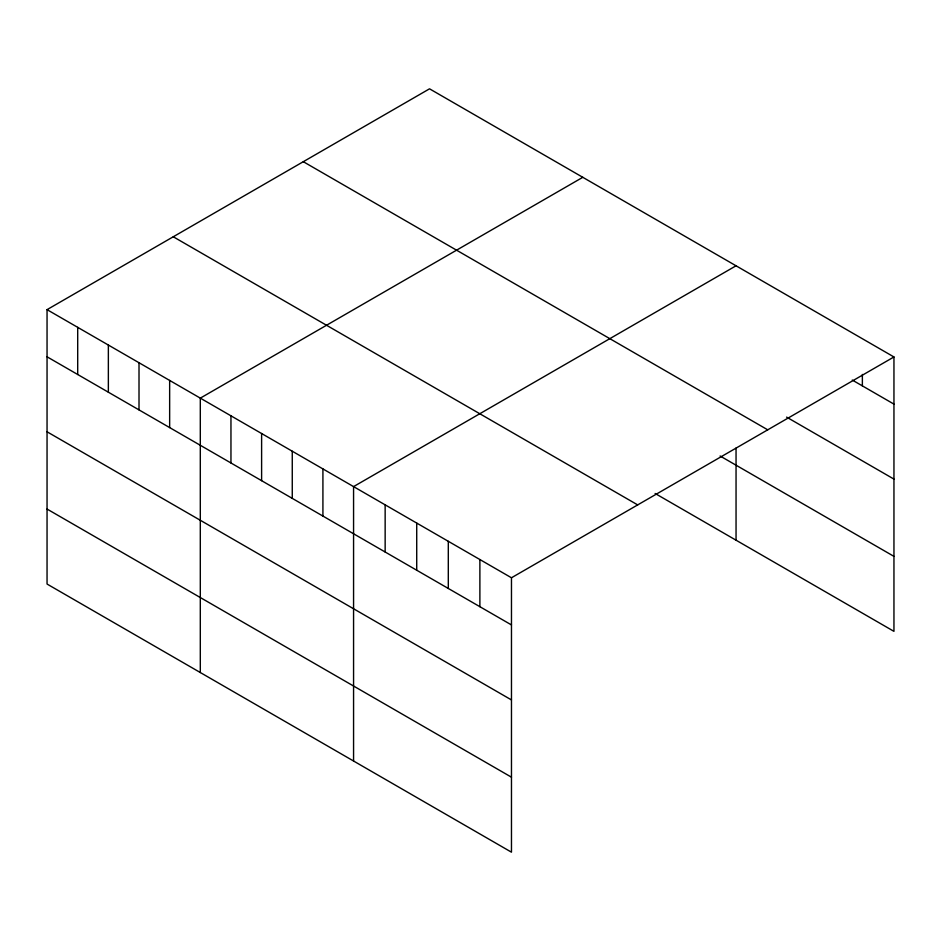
<?xml version="1.0" encoding="UTF-8"?>
<svg xmlns="http://www.w3.org/2000/svg" width="941" height="941" viewBox="0 0 941 941"><rect width="100%" height="100%" fill="white"/><g stroke="black" fill="none" stroke-linecap="round" stroke-linejoin="round"><path stroke-width="1.41" d="M47.05 309.648L511.469 577.774L511.469 852.181L47.05 584.043L47.05 309.648L429.531 88.819L893.95 356.957L893.95 631.352L655.124 493.472M582.785 177.308L200.304 398.137L200.304 672.533M736.05 265.785L353.569 486.615L353.569 761.01M511.469 577.774L893.95 356.957M852.264 380.046L893.95 404.112M786.582 417.11L893.95 479.098M303.308 161.699L767.727 429.825M720.112 455.997L893.95 556.366M173.273 236.779L637.692 504.905M47.05 356.804L511.469 624.93M47.05 431.79L511.469 699.928M47.05 509.057L511.469 777.184M862.368 374.447L862.368 385.881M736.05 448.034L736.05 540.193M479.886 559.542L479.886 606.698M448.304 541.31L448.304 588.466M416.722 523.078L416.722 570.234M385.151 504.846L385.151 552.002M322.916 468.912L322.916 516.068M292.263 451.221L292.263 498.377M261.61 433.519L261.61 480.675M230.957 415.828L230.957 462.984M169.651 380.435L169.651 427.59M139.009 362.744L139.009 409.9M108.356 345.041L108.356 392.197M77.703 327.35L77.703 374.506"/></g></svg>
